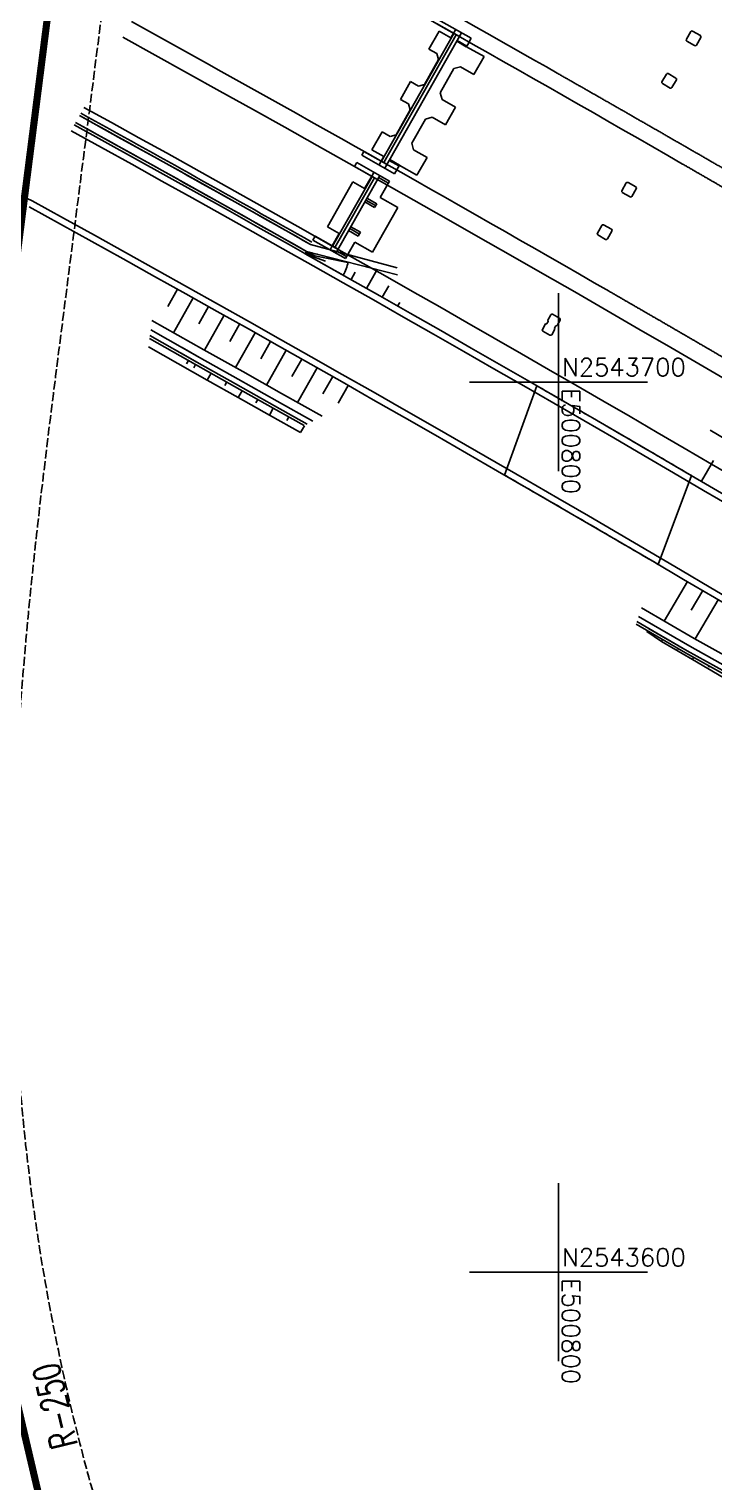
# Model space of a CAD drawing. Header units: inches. Extents: x 499362 to 502582, y 2541888 to 2545349.
# Drawn here: x 500740.6 to 500817.5, y 2543576.4 to 2543739.7 of the extents above; entities that cross this region are included whole.
import ezdxf
from ezdxf.enums import TextEntityAlignment as Align

# ---------------------------------------------------------------- set-up
doc = ezdxf.new("R2010")
doc.units = ezdxf.units.IN
doc.linetypes.add('SuiDao_XUXIAN', pattern=[1.3, 1, -0.3])
for name, color, linetype in [('0-段落划分', 2, 'Continuous'), ('canshu', 7, 'Continuous'), ('circle', 3, 'Continuous'), ('ql', 7, 'Continuous'), ('zhix', 7, 'Continuous'), ('坐标网', 2, 'Continuous'), ('桥-立柱', 5, 'Continuous'), ('隧道', 6, 'Continuous')]:
    doc.layers.add(name, color=color, linetype=linetype)
doc.styles.add('GTF_XW', font='simplex1.shx', dxfattribs={"width": 0.7, "bigfont": 'hztxt.shx'})

# ---------------------------------------------------------------- blocks, each defined once
blk = doc.blocks.new('A$C035667EC')
at = {"layer": '桥-立柱', "color": 1, "linetype": 'Continuous'}
for p, q in [((500788.88, 2543738.82), (500786.3, 2543740.28)), ((500790.21, 2543738.64), (500786.54, 2543740.71)), ((500780.15, 2543724.8), (500788.27, 2543739.16)), ((500780.41, 2543724.65), (500788.53, 2543739.01)), ((500780.51, 2543724.02), (500789.13, 2543739.25)), ((500785.47, 2543737.41), (500786.61, 2543739.41)), ((500786.61, 2543739.41), (500787.93, 2543738.66)), ((500787.93, 2543738.66), (500788.23, 2543739.19)), ((500788.23, 2543739.19), (500788.47, 2543739.62)), ((500788.47, 2543739.62), (500788.23, 2543739.19)), ((500788.62, 2543738.36), (500789.71, 2543737.75)), ((500789.82, 2543737.94), (500790.21, 2543738.64)), ((500814.85, 2543739.37), (500814.36, 2543738.51)), ((500815.93, 2543738.93), (500815.06, 2543739.43)), ((500815.48, 2543737.86), (500815.98, 2543738.72)), ((500785.47, 2543737.41), (500786.36, 2543736.91)), ((500786.36, 2543736.91), (500786.55, 2543736.23)), ((500788.58, 2543738.28), (500789.66, 2543737.66)), ((500789.66, 2543737.66), (500789.82, 2543737.94)), ((500789.67, 2543737.68), (500791.65, 2543736.56)), ((500814.41, 2543738.3), (500815.28, 2543737.8)), ((500784.98, 2543733.44), (500786.55, 2543736.23)), ((500786.74, 2543732.49), (500788.27, 2543735.21)), ((500788.27, 2543735.21), (500789.01, 2543735.41)), ((500789.01, 2543735.41), (500790.52, 2543734.56)), ((500791.65, 2543736.56), (500790.52, 2543734.56)), ((500783.4, 2543733.76), (500782.27, 2543731.76)), ((500783.4, 2543733.76), (500784.3, 2543733.25)), ((500784.3, 2543733.25), (500784.98, 2543733.44)), ((500811.61, 2543733.74), (500812.11, 2543734.6)), ((500812.54, 2543733.03), (500811.67, 2543733.53)), ((500812.32, 2543734.66), (500813.18, 2543734.16)), ((500813.24, 2543733.96), (500812.74, 2543733.09)), ((500786.74, 2543732.49), (500786.94, 2543731.76)), ((500781.78, 2543727.78), (500783.35, 2543730.57)), ((500782.27, 2543731.76), (500783.16, 2543731.25)), ((500783.16, 2543731.25), (500783.35, 2543730.57)), ((500786.94, 2543731.76), (500788.45, 2543730.9)), ((500788.45, 2543730.9), (500787.32, 2543728.9)), ((500783.54, 2543726.83), (500785.07, 2543729.55)), ((500785.07, 2543729.55), (500785.81, 2543729.75)), ((500785.81, 2543729.75), (500787.32, 2543728.9)), ((500779.07, 2543726.1), (500780.2, 2543728.1)), ((500780.2, 2543728.1), (500781.1, 2543727.59)), ((500781.1, 2543727.59), (500781.78, 2543727.78)), ((500777.93, 2543725.48), (500778.17, 2543725.92)), ((500781.6, 2543723.4), (500777.93, 2543725.48)), ((500780.76, 2543724.46), (500778.17, 2543725.92)), ((500779.07, 2543726.1), (500780.4, 2543725.35)), ((500780.1, 2543724.82), (500780.4, 2543725.35)), ((500783.54, 2543726.83), (500783.74, 2543726.1)), ((500783.74, 2543726.1), (500785.25, 2543725.24)), ((500777.36, 2543724.66), (500777.11, 2543724.22)), ((500779.69, 2543722.76), (500777.11, 2543724.22)), ((500781.03, 2543722.58), (500777.36, 2543724.66)), ((500779.86, 2543724.39), (500780.1, 2543724.82)), ((500781.01, 2543724.91), (500782.1, 2543724.29)), ((500781.06, 2543724.99), (500782.15, 2543724.38)), ((500781.6, 2543723.4), (500782.15, 2543724.38)), ((500782.14, 2543724.36), (500784.12, 2543723.24)), ((500785.25, 2543725.24), (500784.12, 2543723.24)), ((500774.07, 2543717.44), (500776.93, 2543722.49)), ((500774.65, 2543715.27), (500779.09, 2543723.1)), ((500774.92, 2543715.12), (500779.35, 2543722.95)), ((500775.02, 2543714.49), (500779.94, 2543723.19)), ((500776.93, 2543722.49), (500778.25, 2543721.73)), ((500778.25, 2543721.73), (500779.04, 2543723.13)), ((500779.04, 2543723.13), (500779.29, 2543723.56)), ((500779.29, 2543723.56), (500779.04, 2543723.13)), ((500780.91, 2543722.36), (500779.82, 2543722.98)), ((500780.14, 2543721.01), (500781.03, 2543722.58)), ((500807.12, 2543721.5), (500807.61, 2543722.37)), ((500807.82, 2543722.42), (500808.69, 2543721.92)), ((500778.38, 2543720.44), (500779.47, 2543719.83)), ((500778.51, 2543720.66), (500779.6, 2543720.04)), ((500779.98, 2543720.73), (500780.14, 2543721.01)), ((500779.99, 2543720.75), (500781.97, 2543719.63)), ((500808.04, 2543720.8), (500807.17, 2543721.29)), ((500808.74, 2543721.72), (500808.24, 2543720.85)), ((500778.27, 2543720.24), (500779.36, 2543719.62)), ((500781.97, 2543719.63), (500779.12, 2543714.58)), ((500779.36, 2543719.62), (500779.6, 2543720.04)), ((500774.07, 2543717.44), (500775.4, 2543716.69)), ((500776.57, 2543717.24), (500777.66, 2543716.62)), ((500776.69, 2543717.44), (500777.78, 2543716.83)), ((500804.87, 2543717.6), (500804.37, 2543716.73)), ((500805.94, 2543717.16), (500805.07, 2543717.66)), ((500772.43, 2543715.95), (500772.68, 2543716.39)), ((500776.11, 2543713.87), (500772.43, 2543715.95)), ((500775.26, 2543714.92), (500772.68, 2543716.39)), ((500774.61, 2543715.29), (500775.4, 2543716.69)), ((500776.11, 2543713.87), (500777.15, 2543715.72)), ((500776.45, 2543717.02), (500777.54, 2543716.41)), ((500777.14, 2543715.7), (500779.12, 2543714.58)), ((500777.78, 2543716.83), (500777.54, 2543716.41)), ((500804.42, 2543716.53), (500805.29, 2543716.03)), ((500805.5, 2543716.09), (500806, 2543716.95)), ((500774.36, 2543714.86), (500774.61, 2543715.29)), ((500776.23, 2543714.09), (500775.14, 2543714.71)), ((500798.8, 2543706.96), (500799.15, 2543707.57)), ((500799.35, 2543707.62), (500800.13, 2543707.17)), ((500798.55, 2543706.53), (500798.2, 2543705.92)), ((500798.25, 2543705.72), (500799.03, 2543705.27)), ((500798.68, 2543706.56), (500798.55, 2543706.53)), ((500798.76, 2543706.69), (500798.68, 2543706.56)), ((500798.76, 2543706.69), (500798.83, 2543706.82)), ((500798.83, 2543706.82), (500798.8, 2543706.96)), ((500799.24, 2543705.32), (500799.59, 2543705.93)), ((500799.55, 2543706.07), (500799.63, 2543706.2)), ((500799.59, 2543705.93), (500799.55, 2543706.07)), ((500799.7, 2543706.33), (500799.63, 2543706.2)), ((500799.84, 2543706.36), (500799.7, 2543706.33)), ((500800.19, 2543706.97), (500799.84, 2543706.36))]:
    blk.add_line(p, q, dxfattribs=at)
for centre, start, end in [((500814.49, 2543738.43), 150.1056, 240.1056), ((500814.98, 2543739.3), 60.1056, 150.1056), ((500815.85, 2543738.8), 330.1056, 60.1056), ((500815.35, 2543737.93), 240.1056, 330.1056), ((500811.74, 2543733.66), 150.1056, 240.1056), ((500812.24, 2543734.53), 60.1056, 150.1056), ((500813.11, 2543734.03), 330.1056, 60.1056), ((500812.61, 2543733.16), 240.1056, 330.1056), ((500807.74, 2543722.29), 60.0515, 150.0515), ((500807.25, 2543721.42), 150.0515, 240.0515), ((500808.11, 2543720.93), 240.0515, 330.0515), ((500808.61, 2543721.79), 330.0515, 60.0515), ((500805, 2543717.53), 60.0515, 150.0515), ((500805.87, 2543717.03), 330.0515, 60.0515), ((500804.5, 2543716.66), 150.0515, 240.0515), ((500805.37, 2543716.16), 240.0515, 330.0515), ((500799.28, 2543707.49), 60.0515, 150.0515), ((500798.33, 2543705.85), 150.0515, 240.0515), ((500800.06, 2543707.04), 330.0515, 60.0515), ((500799.11, 2543705.4), 240.0515, 330.0515)]:
    blk.add_arc(centre, 0.15, start, end, dxfattribs=at)
blk = doc.blocks.new('A$C3C1B3F5F')
at = {"layer": 'ql', "color": 1, "linetype": 'Continuous'}
for p, q in [((500797.58, 2543699.58), (500793.94, 2543689.56)), ((500814.92, 2543689.51), (500811.21, 2543679.51))]:
    blk.add_line(p, q, dxfattribs=at)
for radius, start, end in [(3159.5, 59.65102, 60.0146), (3149, 59.61743, 59.981)]:
    blk.add_arc((499218.53, 2540962.97), radius, start, end, dxfattribs=at)
blk = doc.blocks.new('A$C3A006F90')
at = {"layer": '0-段落划分', "color": 2}
blk.add_line((500634.79, 2543768.9), (500740.95, 2543720.36), dxfattribs=at)
at = {"layer": '0-段落划分', "color": 2, "linetype": 'Continuous'}
for p, q in [((500771.58, 2543714.42), (500771.73, 2543714.68)), ((500771.58, 2543714.42), (500771.78, 2543714.67)), ((500771.58, 2543714.42), (500771.83, 2543714.66)), ((500771.58, 2543714.42), (500771.9, 2543714.64)), ((500771.58, 2543714.42), (500772, 2543714.61)), ((500771.58, 2543714.42), (500772.14, 2543714.58)), ((500771.58, 2543714.42), (500772.38, 2543714.51)), ((500771.58, 2543714.42), (500775.84, 2543712.01)), ((500771.58, 2543714.42), (500773.87, 2543713.57)), ((500771.58, 2543714.42), (500776.38, 2543713.45)), ((500771.58, 2543714.42), (500772.97, 2543714.36)), ((500771.73, 2543714.68), (500781.94, 2543712.05)), ((500772.17, 2543715.47), (500781.88, 2543712.82)), ((500776.73, 2543711.51), (500777.2, 2543712.33)), ((500778.47, 2543710.52), (500779.67, 2543712.63)), ((500780.21, 2543709.53), (500780.95, 2543710.82)), ((500757.25, 2543710.44), (500756.14, 2543708.48)), ((500758.99, 2543709.45), (500756.78, 2543705.55)), ((500760.73, 2543708.48), (500759.64, 2543706.53)), ((500762.48, 2543707.5), (500760.28, 2543703.59)), ((500781.95, 2543708.54), (500782.18, 2543708.95)), ((500764.22, 2543706.52), (500763.12, 2543704.56)), ((500765.96, 2543705.54), (500763.76, 2543701.63)), ((500767.7, 2543704.55), (500766.6, 2543702.6)), ((500758.47, 2543702.43), (500758.25, 2543702.05)), ((500769.44, 2543703.57), (500767.24, 2543699.67)), ((500771.18, 2543702.58), (500770.08, 2543700.64)), ((500759.28, 2543701.97), (500759.07, 2543701.59)), ((500761.02, 2543700.99), (500760.59, 2543700.22)), ((500772.92, 2543701.6), (500770.72, 2543697.71)), ((500762.77, 2543700.01), (500762.55, 2543699.62)), ((500774.66, 2543700.61), (500773.56, 2543698.67)), ((500776.4, 2543699.62), (500775.28, 2543697.64)), ((500764.51, 2543699.03), (500764.07, 2543698.26)), ((500766.25, 2543698.05), (500766.03, 2543697.66)), ((500767.99, 2543697.07), (500767.56, 2543696.29)), ((500769.74, 2543696.09), (500769.52, 2543695.7)), ((500771.48, 2543695.1), (500771.04, 2543694.32)), ((500816.04, 2543688.85), (500817.41, 2543691.19)), ((500814.49, 2543677.58), (500811.88, 2543673.15)), ((500816.21, 2543676.57), (500814.91, 2543674.36)), ((500817.93, 2543675.55), (500815.34, 2543671.15)), ((500809.96, 2543672.07), (500809.91, 2543671.98)), ((500811.69, 2543671.07), (500811.58, 2543670.87)), ((500813.42, 2543670.06), (500813.36, 2543669.96)), ((500815.16, 2543669.07), (500815.03, 2543668.83)), ((500816.91, 2543668.1), (500816.83, 2543667.96))]:
    blk.add_line(p, q, dxfattribs=at)
at = {"layer": '0-段落划分', "color": 2, "flags": 128}
for points in [[(500819.08, 2543723.66, -0.000025), (500818.7, 2543723.88, -0.000025), (500818.31, 2543724.11, -0.000026), (500817.93, 2543724.33, -0.000026), (500817.54, 2543724.55, -0.000026), (500817.16, 2543724.77, -0.000026), (500816.77, 2543724.99, -0.000026), (500816.39, 2543725.22, -0.000027), (500816.01, 2543725.44, -0.000027), (500815.62, 2543725.66, -0.000027), (500815.24, 2543725.88, -0.000027), (500814.85, 2543726.1, -0.000027), (500814.47, 2543726.32, -0.000027), (500814.09, 2543726.55, -0.000028), (500813.7, 2543726.77, -0.000028), (500813.32, 2543726.99, -0.000028), (500812.93, 2543727.21, -0.000028), (500812.55, 2543727.43, -0.000028), (500812.16, 2543727.65, -0.000029), (500811.78, 2543727.87, -0.000029), (500811.4, 2543728.1, -0.000029), (500811.01, 2543728.32, -0.000029), (500810.63, 2543728.54, -0.000029), (500810.24, 2543728.76, -0.00003), (500809.86, 2543728.98, -0.00003), (500809.47, 2543729.2, -0.00003), (500809.09, 2543729.42, -0.00003), (500808.7, 2543729.64, -0.00003), (500808.32, 2543729.86, -0.000031), (500807.94, 2543730.08, -0.000031), (500807.55, 2543730.31, -0.000031), (500807.17, 2543730.53, -0.000031), (500806.78, 2543730.75, -0.000031), (500806.4, 2543730.97, -0.000032), (500806.01, 2543731.19, -0.000032), (500805.63, 2543731.41, -0.000032), (500805.24, 2543731.63, -0.000032), (500804.86, 2543731.85, -0.000032), (500804.47, 2543732.07, -0.000033), (500804.09, 2543732.29, -0.000033), (500803.7, 2543732.51, -0.000033), (500803.32, 2543732.73, -0.000033), (500802.93, 2543732.95, -0.000033), (500802.55, 2543733.17, -0.000033), (500802.16, 2543733.39, -0.000034), (500801.78, 2543733.61, -0.000034), (500801.39, 2543733.83, -0.000034), (500801.01, 2543734.05, -0.000034), (500800.62, 2543734.27, -0.000034), (500800.24, 2543734.49, -0.000035), (500799.85, 2543734.71, -0.000035)], [(500818.67, 2543721.75, -0.000028), (500818.33, 2543721.95, -0.000028), (500817.99, 2543722.14, -0.000029), (500817.66, 2543722.34, -0.000029), (500817.32, 2543722.54, -0.000029), (500816.98, 2543722.73, -0.000029), (500816.64, 2543722.93, -0.000029), (500816.31, 2543723.12, -0.000029), (500815.97, 2543723.32, -0.00003), (500815.63, 2543723.51, -0.00003), (500815.29, 2543723.71, -0.00003), (500814.96, 2543723.9, -0.00003), (500814.62, 2543724.1, -0.00003), (500814.28, 2543724.29, -0.00003), (500813.94, 2543724.49, -0.00003)], [(500818.77, 2543702.6, -0.000024), (500818.44, 2543702.8, -0.000024), (500818.1, 2543702.99, -0.000024), (500817.77, 2543703.19, -0.000025), (500817.43, 2543703.38, -0.000025), (500817.1, 2543703.58, -0.000025), (500816.76, 2543703.78, -0.000025), (500816.43, 2543703.97, -0.000025), (500816.09, 2543704.17, -0.000025), (500815.76, 2543704.36, -0.000026), (500815.42, 2543704.56, -0.000026), (500815.09, 2543704.75, -0.000026), (500814.75, 2543704.95, -0.000026), (500814.41, 2543705.14, -0.000026), (500814.08, 2543705.34, -0.000026), (500813.74, 2543705.53, -0.000027), (500813.41, 2543705.73, -0.000027), (500813.07, 2543705.92, -0.000027), (500812.74, 2543706.12, -0.000027), (500812.4, 2543706.31, -0.000027), (500812.07, 2543706.51, -0.000027), (500811.73, 2543706.7, -0.000028), (500811.4, 2543706.9, -0.000028), (500811.06, 2543707.09, -0.000028), (500810.72, 2543707.29, -0.000028), (500810.39, 2543707.48, -0.000028), (500810.05, 2543707.68, -0.000028), (500809.72, 2543707.87, -0.000029), (500809.38, 2543708.06, -0.000029), (500809.05, 2543708.26, -0.000029), (500808.71, 2543708.45, -0.000029), (500808.37, 2543708.65, -0.000029), (500808.04, 2543708.84, -0.000029), (500807.7, 2543709.04, -0.00003), (500807.37, 2543709.23, -0.00003), (500807.03, 2543709.43, -0.00003), (500806.7, 2543709.62, -0.00003), (500806.36, 2543709.81, -0.00003), (500806.02, 2543710.01, -0.00003), (500805.69, 2543710.2, -0.00003)]]:
    blk.add_lwpolyline(points, format="xyb", dxfattribs=at)
at = {"layer": '0-段落划分', "color": 2, "linetype": 'Continuous', "flags": 128}
for points in [[(500745.81, 2543729.15), (500750.17, 2543726.74), (500754.52, 2543724.32), (500758.88, 2543721.9), (500763.23, 2543719.46), (500767.58, 2543717.02), (500767.58, 2543717.02)], [(500745.81, 2543729.15), (500750.17, 2543726.74), (500754.52, 2543724.32), (500758.88, 2543721.9), (500763.23, 2543719.46), (500767.58, 2543717.02), (500767.58, 2543717.02)], [(500746.24, 2543729.94), (500750.6, 2543727.53), (500754.96, 2543725.11), (500759.32, 2543722.68), (500763.67, 2543720.25), (500768.02, 2543717.81), (500768.02, 2543717.81)], [(500746.24, 2543729.94), (500750.6, 2543727.53), (500754.96, 2543725.11), (500759.32, 2543722.68), (500763.67, 2543720.25), (500768.02, 2543717.81), (500768.02, 2543717.81)], [(500768.02, 2543717.81), (500772.17, 2543715.47)], [(500768.02, 2543717.81), (500772.17, 2543715.47)], [(500767.58, 2543717.02), (500771.73, 2543714.68)], [(500767.58, 2543717.02), (500771.73, 2543714.68)], [(500754.24, 2543705.86), (500759.72, 2543702.76), (500759.72, 2543702.76)], [(500754.37, 2543706.93), (500760.21, 2543703.63), (500760.21, 2543703.63)], [(500754.11, 2543704.9), (500759.28, 2543701.97), (500759.28, 2543701.97)], [(500754.15, 2543705.22), (500759.43, 2543702.23), (500759.43, 2543702.23)], [(500753.99, 2543703.95), (500760.59, 2543700.22), (500764.07, 2543698.26), (500767.56, 2543696.29), (500771.04, 2543694.32)], [(500757.67, 2543703.23), (500759.43, 2543702.23), (500759.43, 2543702.23)], [(500757.76, 2543703.87), (500759.72, 2543702.76), (500759.72, 2543702.76)], [(500759.72, 2543702.76), (500764.07, 2543700.31), (500768.42, 2543697.86), (500772.42, 2543695.61)], [(500760.21, 2543703.63), (500764.56, 2543701.18), (500768.91, 2543698.73), (500773.48, 2543696.16)], [(500759.28, 2543701.97), (500763.63, 2543699.52), (500767.97, 2543697.08), (500771.46, 2543695.12)], [(500759.43, 2543702.23), (500763.77, 2543699.79), (500768.12, 2543697.34), (500771.78, 2543695.28)], [(500817.02, 2543694.61), (500825.92, 2543689.31), (500830.18, 2543686.65), (500834.43, 2543683.98), (500835.29, 2543683.46)], [(500808.81, 2543673.09), (500814.43, 2543669.82), (500818.78, 2543667.4), (500823.14, 2543664.97), (500824, 2543664.47)], [(500809, 2543673.67), (500814.73, 2543670.34), (500819.09, 2543667.91), (500823.45, 2543665.49), (500824.31, 2543664.98)], [(500809.31, 2543674.65), (500815.24, 2543671.2), (500819.6, 2543668.77), (500823.96, 2543666.35), (500824.82, 2543665.84)], [(500808.72, 2543672.8), (500814.27, 2543669.57), (500818.63, 2543667.14), (500822.99, 2543664.71), (500823.85, 2543664.21)], [(500809.91, 2543671.98), (500811.58, 2543670.87), (500815.03, 2543668.83), (500818.47, 2543666.8), (500821.92, 2543664.77), (500825.31, 2543662.75), (500828.75, 2543660.69), (500832.19, 2543658.63), (500835.62, 2543656.58), (500839.06, 2543654.52), (500842.47, 2543652.46), (500846.68, 2543649.91), (500850.11, 2543647.82), (500853.55, 2543645.73), (500856.98, 2543643.65), (500860.4, 2543641.55), (500863.77, 2543639.48), (500865.93, 2543639.21)], [(500810.11, 2543672.33), (500814.43, 2543669.82), (500818.78, 2543667.4), (500823.14, 2543664.97), (500824, 2543664.47)], [(500810.42, 2543672.85), (500814.73, 2543670.34), (500819.09, 2543667.91), (500823.45, 2543665.49), (500824.31, 2543664.98)]]:
    blk.add_lwpolyline(points, dxfattribs=at)
at = {"layer": '0-段落划分', "color": 2}
for radius, start in [(3191.1, 60.29451), (3189.25, 59.98369), (3172.75, 59.98369), (3170.75, 56.28488), (3161, 60.55776), (3161.75, 52.92672), (3159.5, 56.53315), (3158.75, 56.58088), (3149, 56.40711), (3149.75, 56.45506)]:
    blk.add_arc((499218.53, 2540962.97), radius, start, 61.09589, dxfattribs=at)
at = {"layer": '0-段落划分', "color": 2, "linetype": 'Continuous'}
for centre, radius, start, end in [((499218.53, 2540962.97), 3159.8, 60.55761, 61.09589), ((499218.53, 2540962.97), 3160.7, 60.55761, 61.09589), ((500771.58, 2543714.42), 4.9, 330.5132, 348.9401)]:
    blk.add_arc(centre, radius, start, end, dxfattribs=at)
for name in ['A$C3C1B3F5F', 'A$C035667EC']:
    blk.add_blockref(name, (0, 0), dxfattribs=at)

msp = doc.modelspace()

# ---------------------------------------------------------------- linework, layer by layer
at = {"layer": 'circle', "flags": 128}
msp.add_lwpolyline([(501098.74, 2542642), (501070.02, 2543056.24), (500722.15, 2543579.97), (500789.69, 2544110.56), (500796.25, 2544564.61), (500780.14, 2544704.36), (500785.15, 2545040.06)], dxfattribs=at)
at = {"layer": 'zhix', "const_width": 0.8, "flags": 128}
for points in [[(500738.36, 2543707.31), (500779.06, 2544027.01, 0.028053)], [(500757.24, 2543533.03, -0.10866), (500732.77, 2543637.6)]]:
    msp.add_lwpolyline(points, format="xyb", dxfattribs=at)
at = {"layer": '坐标网'}
for p, q in [((500800, 2543690), (500800, 2543710)), ((500790, 2543700), (500810, 2543700)), ((500800, 2543590), (500800, 2543610)), ((500790, 2543600), (500810, 2543600))]:
    msp.add_line(p, q, dxfattribs=at)
at = {"layer": '隧道', "linetype": 'SuiDao_XUXIAN', "flags": 128}
msp.add_lwpolyline([(500759.84, 2543541.09), (500755.54, 2543551.99), (500755.19, 2543552.89), (500754.84, 2543553.81), (500754.49, 2543554.72), (500754.15, 2543555.63), (500753.81, 2543556.55), (500753.47, 2543557.46), (500753.14, 2543558.38), (500752.81, 2543559.3), (500752.49, 2543560.22), (500752.17, 2543561.14), (500751.85, 2543562.07), (500751.54, 2543562.99), (500751.23, 2543563.91), (500750.92, 2543564.84), (500750.62, 2543565.77), (500750.32, 2543566.7), (500750.02, 2543567.63), (500749.73, 2543568.56), (500749.45, 2543569.49), (500749.16, 2543570.43), (500748.88, 2543571.36), (500748.6, 2543572.3), (500748.33, 2543573.23), (500748.06, 2543574.17), (500747.8, 2543575.11), (500747.54, 2543576.05), (500747.28, 2543576.99), (500747.02, 2543577.94), (500746.77, 2543578.88), (500746.53, 2543579.82), (500746.29, 2543580.77), (500746.05, 2543581.72), (500745.81, 2543582.66), (500745.58, 2543583.61), (500745.35, 2543584.56), (500745.13, 2543585.51), (500744.91, 2543586.46), (500744.69, 2543587.41), (500744.48, 2543588.37), (500744.27, 2543589.32), (500744.07, 2543590.27), (500743.87, 2543591.23), (500743.67, 2543592.18), (500743.48, 2543593.14), (500743.29, 2543594.1), (500743.1, 2543595.06), (500742.92, 2543596.02), (500742.74, 2543596.98), (500742.57, 2543597.94), (500742.4, 2543598.9), (500742.23, 2543599.86), (500742.07, 2543600.82), (500741.91, 2543601.78), (500741.76, 2543602.75), (500741.61, 2543603.71), (500741.46, 2543604.68), (500741.32, 2543605.64), (500741.18, 2543606.61), (500741.04, 2543607.58), (500740.91, 2543608.54), (500740.78, 2543609.51), (500740.66, 2543610.48), (500740.54, 2543611.45), (500740.42, 2543612.42), (500740.31, 2543613.39), (500740.2, 2543614.36), (500740.1, 2543615.33), (500740, 2543616.3), (500739.9, 2543617.27), (500739.81, 2543618.24), (500739.72, 2543619.21), (500739.63, 2543620.18), (500739.55, 2543621.16), (500739.48, 2543622.13), (500739.4, 2543623.1), (500739.33, 2543624.08), (500739.27, 2543625.05), (500739.21, 2543626.02), (500739.15, 2543627), (500739.09, 2543627.97), (500739.04, 2543628.95), (500739, 2543629.92), (500738.96, 2543630.9), (500738.92, 2543631.87), (500738.88, 2543632.85), (500738.85, 2543633.82), (500738.83, 2543634.8), (500738.8, 2543635.77), (500738.79, 2543636.75), (500738.77, 2543637.73), (500738.76, 2543638.7), (500738.75, 2543639.68), (500738.75, 2543640.66), (500738.75, 2543641.63), (500738.75, 2543642.61), (500738.76, 2543643.59), (500738.77, 2543644.57), (500738.79, 2543645.55), (500738.81, 2543646.52), (500738.83, 2543647.5), (500738.85, 2543648.48), (500738.88, 2543649.46), (500738.91, 2543650.44), (500738.95, 2543651.42), (500738.99, 2543652.4), (500739.03, 2543653.38), (500739.07, 2543654.36), (500739.12, 2543655.34), (500739.17, 2543656.33), (500739.22, 2543657.31), (500739.28, 2543658.29), (500739.34, 2543659.27), (500739.4, 2543660.25), (500739.46, 2543661.23), (500739.53, 2543662.22), (500739.6, 2543663.2), (500739.67, 2543664.18), (500739.74, 2543665.16), (500739.82, 2543666.15), (500739.9, 2543667.13), (500739.98, 2543668.11), (500740.06, 2543669.1), (500740.15, 2543670.08), (500740.23, 2543671.06), (500740.32, 2543672.05), (500740.42, 2543673.03), (500740.51, 2543674.01), (500740.6, 2543675), (500740.7, 2543675.98), (500740.8, 2543676.97), (500740.9, 2543677.95), (500741, 2543678.94), (500741.11, 2543679.92), (500741.21, 2543680.91), (500741.32, 2543681.89), (500741.43, 2543682.88), (500741.54, 2543683.86), (500741.65, 2543684.85), (500741.76, 2543685.84), (500741.87, 2543686.82), (500741.99, 2543687.81), (500742.11, 2543688.8), (500742.22, 2543689.78), (500742.34, 2543690.77), (500742.46, 2543691.76), (500742.58, 2543692.75), (500742.7, 2543693.74), (500742.82, 2543694.72), (500742.94, 2543695.71), (500743.07, 2543696.7), (500743.19, 2543697.69), (500743.31, 2543698.68), (500743.44, 2543699.67), (500743.56, 2543700.66), (500743.69, 2543701.65), (500743.81, 2543702.64), (500743.94, 2543703.63), (500744.06, 2543704.62), (500744.19, 2543705.61), (500744.32, 2543706.61), (500744.44, 2543707.6), (500744.57, 2543708.59), (500744.7, 2543709.58), (500744.82, 2543710.57), (500744.95, 2543711.56), (500745.08, 2543712.56), (500745.2, 2543713.55), (500745.33, 2543714.54), (500745.45, 2543715.53), (500745.58, 2543716.52), (500745.71, 2543717.52), (500745.83, 2543718.51), (500745.96, 2543719.5), (500746.09, 2543720.49), (500746.21, 2543721.48), (500746.34, 2543722.48), (500746.46, 2543723.47), (500746.59, 2543724.46), (500746.72, 2543725.45), (500746.84, 2543726.44), (500746.97, 2543727.44), (500747.1, 2543728.43), (500747.22, 2543729.42), (500747.35, 2543730.41), (500747.47, 2543731.4), (500747.6, 2543732.4), (500747.73, 2543733.39), (500747.85, 2543734.38), (500747.98, 2543735.37), (500748.11, 2543736.36), (500748.23, 2543737.36), (500748.36, 2543738.35), (500748.48, 2543739.34), (500748.61, 2543740.33), (500748.74, 2543741.32), (500748.86, 2543742.32), (500748.99, 2543743.31), (500749.12, 2543744.3), (500749.24, 2543745.29), (500749.37, 2543746.28), (500749.5, 2543747.28), (500749.62, 2543748.27), (500749.75, 2543749.26), (500749.87, 2543750.25), (500750, 2543751.24), (500750.13, 2543752.24), (500750.25, 2543753.23), (500750.38, 2543754.22), (500750.51, 2543755.21), (500750.63, 2543756.2), (500750.76, 2543757.2), (500750.88, 2543758.19), (500751.01, 2543759.18), (500751.14, 2543760.17), (500751.26, 2543761.16), (500751.39, 2543762.16), (500751.52, 2543763.15), (500751.64, 2543764.14), (500751.77, 2543765.13), (500751.89, 2543766.12), (500752.02, 2543767.12), (500752.15, 2543768.11), (500752.27, 2543769.1), (500752.4, 2543770.09), (500752.53, 2543771.08), (500752.65, 2543772.08), (500752.78, 2543773.07), (500752.9, 2543774.06), (500753.03, 2543775.05), (500753.16, 2543776.04), (500753.28, 2543777.04), (500753.41, 2543778.03), (500753.54, 2543779.02), (500753.66, 2543780.01), (500753.79, 2543781), (500753.92, 2543782), (500754.04, 2543782.99), (500754.17, 2543783.98), (500754.29, 2543784.97), (500754.42, 2543785.96), (500754.55, 2543786.96), (500754.67, 2543787.95), (500754.8, 2543788.94), (500754.93, 2543789.93), (500755.05, 2543790.92), (500755.18, 2543791.92), (500755.3, 2543792.91), (500755.43, 2543793.9), (500755.56, 2543794.89), (500755.68, 2543795.88), (500755.81, 2543796.88), (500755.94, 2543797.87), (500756.06, 2543798.86), (500756.19, 2543799.85), (500756.31, 2543800.84), (500756.44, 2543801.84), (500756.57, 2543802.83), (500756.69, 2543803.82), (500756.82, 2543804.81), (500756.95, 2543805.8), (500757.07, 2543806.8), (500757.2, 2543807.79), (500757.32, 2543808.78), (500757.45, 2543809.77), (500757.58, 2543810.76), (500757.7, 2543811.76), (500757.83, 2543812.75), (500757.96, 2543813.74), (500758.08, 2543814.73), (500758.21, 2543815.72), (500758.34, 2543816.72), (500758.46, 2543817.71), (500758.59, 2543818.7), (500758.71, 2543819.69), (500758.84, 2543820.68), (500758.97, 2543821.68), (500759.09, 2543822.67), (500759.22, 2543823.66), (500759.35, 2543824.65), (500759.47, 2543825.64), (500759.6, 2543826.64), (500759.72, 2543827.63), (500759.85, 2543828.62), (500759.98, 2543829.61), (500760.1, 2543830.6), (500760.23, 2543831.6), (500760.36, 2543832.59), (500760.48, 2543833.58), (500760.61, 2543834.57), (500760.73, 2543835.56), (500760.86, 2543836.56), (500760.99, 2543837.55), (500761.11, 2543838.54), (500761.24, 2543839.53), (500761.37, 2543840.52), (500761.49, 2543841.52), (500761.62, 2543842.51), (500761.75, 2543843.5), (500761.87, 2543844.49), (500762, 2543845.48), (500762.12, 2543846.48), (500762.25, 2543847.47), (500762.38, 2543848.46), (500762.5, 2543849.45), (500762.63, 2543850.44), (500762.76, 2543851.44), (500762.88, 2543852.43), (500763.01, 2543853.42), (500763.13, 2543854.41), (500763.26, 2543855.4), (500763.39, 2543856.4), (500763.51, 2543857.39), (500763.64, 2543858.38), (500763.77, 2543859.37), (500763.89, 2543860.36), (500764.02, 2543861.36), (500764.14, 2543862.35), (500764.27, 2543863.34), (500764.4, 2543864.33), (500764.52, 2543865.32), (500764.65, 2543866.32), (500764.78, 2543867.31), (500764.9, 2543868.3), (500765.03, 2543869.29), (500765.15, 2543870.28), (500765.28, 2543871.28), (500765.41, 2543872.27), (500765.53, 2543873.26), (500765.66, 2543874.25), (500765.79, 2543875.24), (500765.91, 2543876.24), (500766.04, 2543877.23), (500766.17, 2543878.22), (500766.29, 2543879.21), (500766.42, 2543880.2), (500766.54, 2543881.2), (500766.67, 2543882.19), (500766.8, 2543883.18), (500766.92, 2543884.17), (500767.05, 2543885.16), (500767.18, 2543886.16), (500767.3, 2543887.15), (500767.43, 2543888.14), (500767.55, 2543889.13), (500767.68, 2543890.12), (500767.81, 2543891.12), (500767.93, 2543892.11), (500768.06, 2543893.1), (500768.19, 2543894.09), (500768.31, 2543895.08), (500768.44, 2543896.08), (500768.56, 2543897.07), (500768.69, 2543898.06), (500768.82, 2543899.05), (500768.94, 2543900.04), (500769.07, 2543901.04), (500769.2, 2543902.03), (500769.32, 2543903.02), (500769.45, 2543904.01), (500769.57, 2543905), (500769.7, 2543906), (500769.83, 2543906.99), (500769.95, 2543907.98), (500770.08, 2543908.97), (500770.21, 2543909.96), (500770.33, 2543910.96), (500770.46, 2543911.95), (500770.59, 2543912.94), (500770.71, 2543913.93), (500770.84, 2543914.92), (500770.96, 2543915.92), (500771.09, 2543916.91), (500771.22, 2543917.9), (500771.34, 2543918.89), (500771.47, 2543919.88), (500771.6, 2543920.88), (500771.72, 2543921.87), (500771.85, 2543922.86), (500771.97, 2543923.85), (500772.1, 2543924.84), (500772.23, 2543925.84), (500772.35, 2543926.83), (500772.48, 2543927.82), (500772.61, 2543928.81), (500772.73, 2543929.8), (500772.86, 2543930.8), (500772.98, 2543931.79), (500773.11, 2543932.78), (500773.24, 2543933.77), (500773.36, 2543934.76), (500773.49, 2543935.76), (500773.62, 2543936.75), (500773.74, 2543937.74), (500773.87, 2543938.73), (500773.99, 2543939.72), (500774.12, 2543940.72), (500774.25, 2543941.71), (500774.37, 2543942.7), (500774.5, 2543943.69), (500774.63, 2543944.68), (500774.75, 2543945.68), (500774.88, 2543946.67), (500775.01, 2543947.66), (500775.13, 2543948.65), (500775.26, 2543949.64), (500775.38, 2543950.64), (500775.51, 2543951.63), (500775.64, 2543952.62), (500775.76, 2543953.61), (500775.89, 2543954.6), (500776.02, 2543955.6), (500776.14, 2543956.59), (500776.27, 2543957.58), (500776.39, 2543958.57), (500776.52, 2543959.56), (500776.65, 2543960.56), (500776.77, 2543961.55), (500776.9, 2543962.54), (500777.03, 2543963.53), (500777.15, 2543964.52), (500777.28, 2543965.52), (500777.4, 2543966.51), (500777.53, 2543967.5), (500777.66, 2543968.49), (500777.78, 2543969.48), (500777.91, 2543970.48), (500778.04, 2543971.47), (500778.16, 2543972.46), (500778.29, 2543973.45), (500778.42, 2543974.44), (500778.54, 2543975.44), (500778.67, 2543976.43), (500778.79, 2543977.42), (500778.92, 2543978.41), (500779.05, 2543979.4), (500779.17, 2543980.4), (500779.3, 2543981.39), (500779.43, 2543982.38), (500779.55, 2543983.37), (500779.68, 2543984.36), (500779.8, 2543985.36), (500779.93, 2543986.35), (500780.06, 2543987.34), (500780.18, 2543988.33), (500780.31, 2543989.32), (500780.44, 2543990.32), (500780.56, 2543991.31), (500780.69, 2543992.3), (500780.81, 2543993.29)], dxfattribs=at)

# ---------------------------------------------------------------- block references
at = {"layer": '0-段落划分'}
msp.add_blockref('A$C3A006F90', (0, 0), dxfattribs=at)

# ---------------------------------------------------------------- texts
at = {"layer": 'canshu', "style": 'GTF_XW', "width": 0.7}
msp.add_text('R-250', height=3, rotation=103.1692, dxfattribs=at).set_placement((500743.5, 2543584.96), align=Align.MIDDLE)
at = {"layer": '坐标网', "style": 'GTF_XW'}
for s, p in [('N2543700', (500800.4, 2543700.67)), ('N2543600', (500800.4, 2543600.67))]:
    msp.add_text(s, height=2, dxfattribs=at).set_placement(p)
for p in [(500800.4, 2543699.33), (500800.4, 2543599.33)]:
    msp.add_text('E500800', height=2, rotation=270, dxfattribs=at).set_placement(p)

doc.saveas('drawing.dxf')
